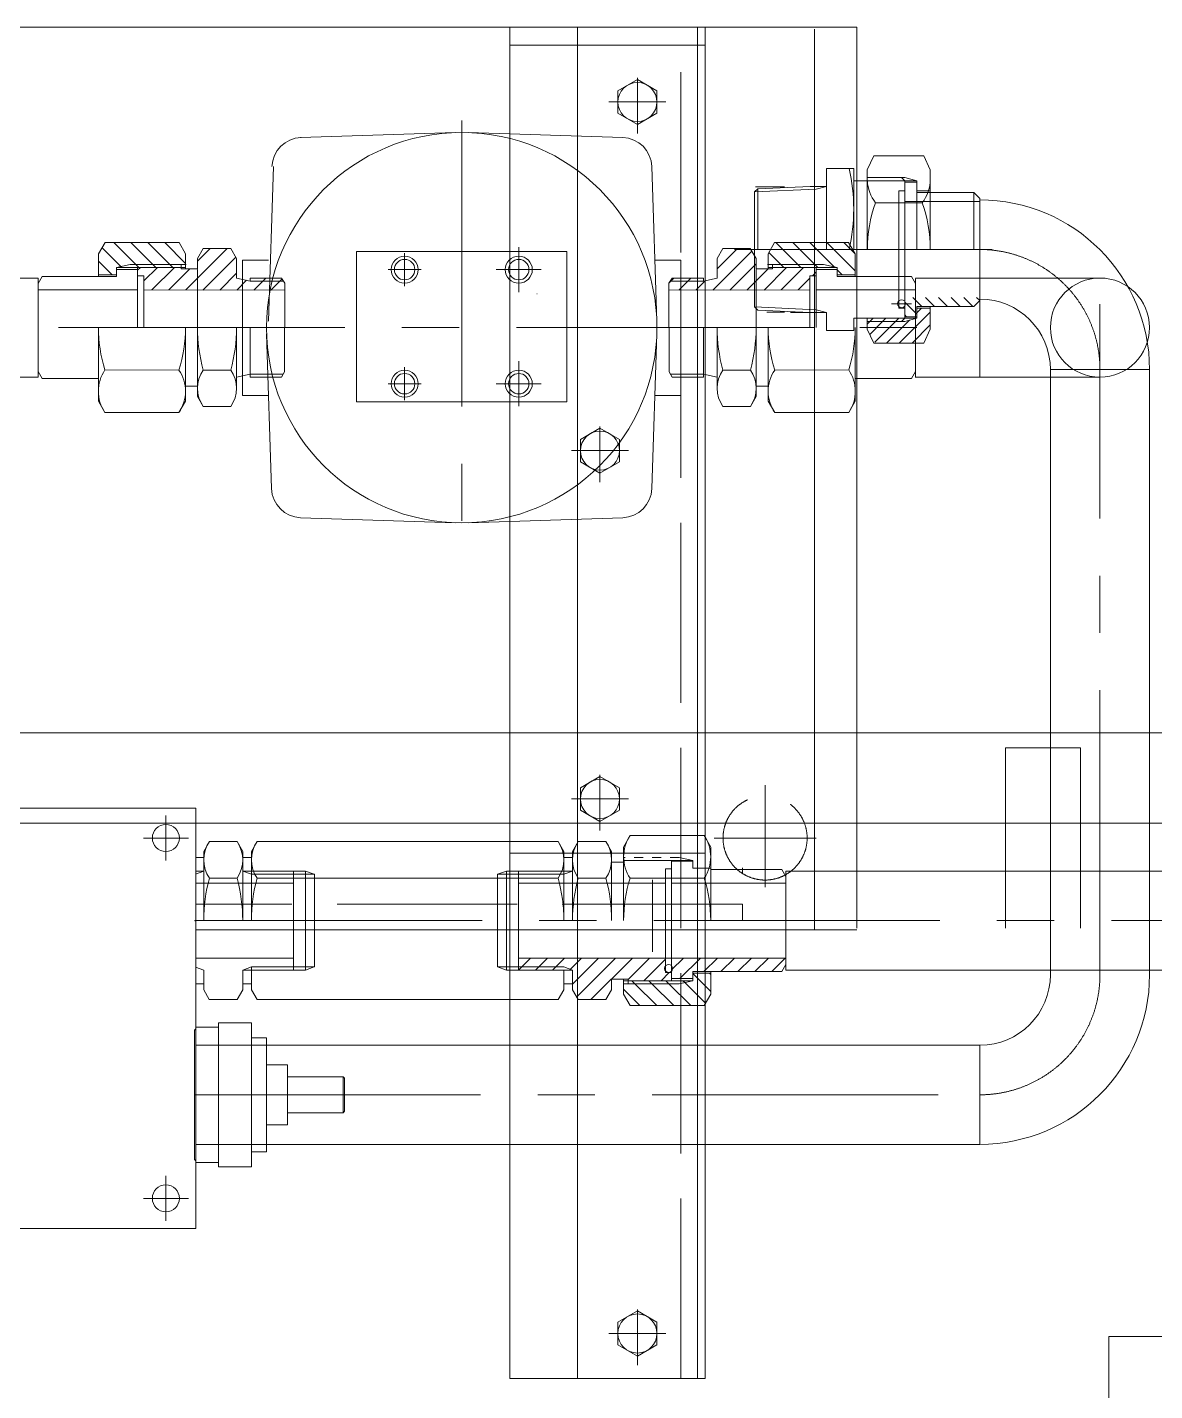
# Model space of a CAD drawing. Header units: millimetres. Extents: x 1925 to 561113, y 7411 to 433459.
# Drawn here: x 481326 to 490860, y 312035 to 323568 of the extents above; entities that cross this region are included whole.
import ezdxf

# ---------------------------------------------------------------- set-up
doc = ezdxf.new("R2010")
doc.units = ezdxf.units.MM
doc.header["$LTSCALE"] = 25.4
for name, pattern in [('ACAD_ISO02W100', [15, 12, -3]), ('CENTER', [50.8, 31.75, -6.35, 6.35, -6.35]), ('EB_DASH', [6, 3, -3]), ('EB_DASHDOT', [39, 30, -3, 3, -3])]:
    doc.linetypes.add(name, pattern=pattern)
for name, color, linetype, lineweight in [('CAXA0', 7, 'Continuous', 5), ('CAXA1', 5, 'CENTER', 5), ('CAXA3', 7, 'Continuous', 5), ('虚线', 6, 'ACAD_ISO02W100', 5)]:
    doc.layers.add(name, color=color, linetype=linetype, lineweight=lineweight)

msp = doc.modelspace()

# ---------------------------------------------------------------- linework, layer by layer
at = {"color": 7, "lineweight": 5}
for p, q in [((470407.56, 323568.08), (488339.93, 323568.08)), ((485406.23, 312138.1), (485406.23, 323568.08)), ((485977.73, 323568.08), (485977.73, 312138.1)), ((486993.73, 323568.08), (486993.73, 312138.1)), ((487057.23, 312138.1), (487057.23, 323568.08)), ((487984.33, 315932.82), (487984.33, 323552.8)), ((488339.93, 315948.1), (488339.93, 323568.08)), ((485406.23, 323415.68), (487057.23, 323415.68)), ((488428.83, 322361.63), (488484.22, 322480.42)), ((488484.22, 322480.42), (488906.83, 322480.42)), ((488962.23, 322361.63), (488906.83, 322480.42)), ((488314.53, 322374.28), (488085.93, 322374.28)), ((488085.93, 322374.28), (488085.93, 321688.49)), ((488314.53, 322374.28), (488314.53, 321688.49)), ((488428.83, 321688.49), (488428.83, 322361.63)), ((488962.23, 322361.63), (488962.23, 321688.49)), ((488314.53, 322270.14), (488430.35, 322270.14)), ((488746.33, 322270.14), (488718.39, 322298.08)), ((487476.33, 322174.81), (487502.95, 322201.44)), ((487476.33, 321202.16), (487476.33, 322174.81)), ((487502.95, 322201.44), (487946.94, 322221.88)), ((487502.95, 322201.44), (487502.95, 321688.49)), ((487946.94, 322221.88), (488085.93, 322221.88)), ((489330.53, 322171.08), (488962.23, 322171.08)), ((489330.53, 322171.08), (489330.53, 321688.49)), ((489381.32, 322120.28), (489330.53, 322171.08)), ((489381.32, 320608.55), (489381.32, 322120.28)), ((488498.94, 322084.39), (488893.64, 322084.39)), ((481928.32, 321651.43), (481984.01, 321747.69)), ((481984.01, 321747.69), (482609.41, 321747.12)), ((482664.92, 321650.77), (482609.41, 321747.12)), ((482766.49, 321612.36), (482814.95, 321696.14)), ((482814.95, 321696.14), (483048.37, 321695.93)), ((483096.69, 321612.07), (483048.37, 321695.93)), ((484110.85, 321670.56), (485888.85, 321670.56)), ((484110.85, 320400.56), (484110.85, 321670.56)), ((485888.85, 321670.56), (485888.85, 320400.56)), ((487158.79, 321612.07), (487207.11, 321695.93)), ((487440.52, 321696.14), (487207.11, 321695.93)), ((487488.99, 321612.36), (487440.52, 321696.14)), ((487590.56, 321650.77), (487646.07, 321747.12)), ((488271.47, 321747.69), (487646.07, 321747.12)), ((488327.15, 321651.43), (488271.47, 321747.69)), ((488696.29, 321193.19), (488696.29, 321688.49)), ((488746.33, 321106.83), (488746.33, 321688.49)), ((481928.32, 321651.43), (481928.15, 321460.72)), ((482626.74, 321561.69), (482626.71, 321523.59)), ((482664.92, 321650.77), (482664.81, 321523.56)), ((482766.49, 321612.36), (482766.41, 321523.46)), ((483096.69, 321612.07), (483096.54, 321446.97)), ((487158.79, 321612.07), (487158.94, 321446.97)), ((487488.99, 321612.36), (487489.07, 321523.46)), ((487590.56, 321650.77), (487590.67, 321523.56)), ((487628.74, 321561.69), (487628.77, 321523.59)), ((488327.15, 321651.43), (488327.33, 321460.72)), ((476721.03, 321446.86), (481418.62, 321446.86)), ((481418.62, 321446.86), (481417.86, 320608.67)), ((481418.58, 321401.99), (481452.86, 321461.26)), ((481452.8, 321461.14), (482080.55, 321460.58)), ((481928.16, 321473.42), (482080.56, 321473.28)), ((482080.62, 321536.78), (482080.55, 321460.58)), ((482080.6, 321519), (482258.4, 321518.84)), ((482080.62, 321536.78), (482664.82, 321536.26)), ((482258.42, 321536.62), (482257.96, 321028.62)), ((482258.36, 321466.77), (482311.7, 321466.72)), ((482311.7, 321466.72), (482311.3, 321028.57)), ((482626.71, 321523.59), (482766.41, 321523.46)), ((482766.4, 321518.84), (482765.96, 321028.62)), ((483210.81, 321421.47), (483096.54, 321446.97)), ((483210.84, 321446.87), (483210.81, 321421.47)), ((483210.84, 321446.87), (483477.51, 321446.63)), ((483502.9, 321402.57), (483477.2, 321447.17)), ((486752.58, 321402.57), (486778.28, 321447.17)), ((487044.64, 321446.87), (486777.96, 321446.63)), ((487044.64, 321446.87), (487044.66, 321421.47)), ((487044.66, 321421.47), (487158.94, 321446.97)), ((487628.77, 321523.59), (487489.07, 321523.46)), ((487489.08, 321518.84), (487489.52, 321028.62)), ((488174.86, 321536.78), (487590.66, 321536.26)), ((487997.12, 321466.77), (487943.78, 321466.72)), ((487943.78, 321466.72), (487944.17, 321028.57)), ((487997.06, 321536.62), (487997.51, 321028.62)), ((488174.87, 321519), (487997.07, 321518.84)), ((488174.86, 321536.78), (488174.93, 321460.58)), ((488327.31, 321473.42), (488174.92, 321473.28)), ((488802.68, 321461.14), (488174.93, 321460.58)), ((488836.9, 321401.99), (488802.62, 321461.26)), ((488836.87, 321442.5), (488837.62, 320604.31)), ((490397.32, 321446.75), (488837.57, 321446.75)), ((481418.53, 321346.87), (482258.25, 321346.12)), ((482311.59, 321346.07), (483502.84, 321345)), ((483502.9, 321402.57), (483502.22, 320652.44)), ((486752.58, 321402.57), (486753.25, 320652.44)), ((487943.89, 321346.07), (486752.63, 321345)), ((488836.95, 321346.87), (487997.23, 321346.12)), ((487476.33, 321202.16), (487502.95, 321175.53)), ((488847.93, 321106.83), (488847.93, 321205.89)), ((489330.53, 321205.89), (488847.93, 321205.89)), ((488962.23, 321015.34), (488962.23, 321205.89)), ((489381.32, 321256.69), (489330.53, 321205.89)), ((487502.95, 321175.53), (487946.94, 321155.09)), ((487781.13, 321155.09), (488085.93, 321155.09)), ((487946.94, 321155.09), (488085.93, 321155.09)), ((488085.93, 321002.69), (488085.93, 321155.09)), ((488314.53, 321002.69), (488314.53, 321106.83)), ((488314.53, 321106.83), (488428.83, 321106.83)), ((488428.83, 321015.34), (488428.83, 321106.83)), ((488696.29, 321193.19), (488746.33, 321193.19)), ((488746.33, 321106.83), (488718.39, 321078.89)), ((488746.33, 321119.53), (488847.93, 321119.53)), ((488847.93, 321193.19), (488962.23, 321193.19)), ((488847.93, 321193.19), (488962.23, 321193.19)), ((481927.76, 321028.92), (481927.2, 320406.4)), ((482663.8, 320405.74), (482664.36, 321028.26)), ((482765.44, 320443.97), (482765.96, 321028.17)), ((483096.16, 321027.87), (483095.7, 320514.16)), ((483210.46, 321027.77), (483210.08, 320608.67)), ((487045.02, 321027.77), (487045.39, 320608.67)), ((487159.32, 321027.87), (487159.78, 320514.16)), ((487984.33, 321028.09), (487381.74, 321028.09)), ((487490.04, 320443.97), (487489.52, 321028.17)), ((487591.67, 320405.74), (487591.12, 321028.26)), ((488314.53, 321002.69), (488085.93, 321002.69)), ((488327.71, 321028.92), (488328.27, 320406.4)), ((488428.83, 321078.89), (488746.33, 321078.89)), ((488428.83, 321015.34), (488484.22, 320896.55)), ((488962.23, 321015.34), (488906.83, 320896.55)), ((488484.22, 320896.55), (488906.83, 320896.55)), ((481417.91, 320656.98), (481452.15, 320597.55)), ((481983.04, 320669.46), (482608.44, 320668.9)), ((482814.03, 320668.71), (483047.44, 320668.5)), ((483210.11, 320634.07), (483095.78, 320608.77)), ((483502.22, 320652.44), (483476.44, 320607.88)), ((486753.25, 320652.44), (486779.03, 320607.88)), ((487045.37, 320634.07), (487159.69, 320608.77)), ((487441.45, 320668.71), (487208.03, 320668.5)), ((488272.44, 320669.46), (487647.04, 320668.9)), ((488837.57, 320656.98), (488803.33, 320597.55)), ((489978.22, 320672.49), (490816.42, 320672.49)), ((489978.22, 315541.83), (489978.22, 320672.49)), ((490816.42, 315541.83), (490816.42, 320672.49)), ((476721.3, 320608.67), (481417.86, 320608.67)), ((481452.15, 320597.55), (481927.38, 320597.12)), ((482663.92, 320532.96), (482765.52, 320532.87)), ((483210.08, 320608.67), (483476.76, 320608.43)), ((487045.39, 320608.67), (486778.72, 320608.43)), ((487591.56, 320532.96), (487489.96, 320532.87)), ((488803.33, 320597.55), (488328.1, 320597.12)), ((490397.32, 320608.55), (488837.57, 320608.55)), ((481927.2, 320406.4), (481982.72, 320310.05)), ((482663.8, 320405.74), (482608.12, 320309.49)), ((482765.44, 320443.97), (482813.76, 320360.1)), ((484110.85, 320400.56), (485888.85, 320400.56)), ((487490.04, 320443.97), (487441.72, 320360.1)), ((487591.67, 320405.74), (487647.36, 320309.49)), ((488328.27, 320406.4), (488272.76, 320310.05)), ((481982.72, 320310.05), (482608.12, 320309.49)), ((482813.76, 320360.1), (483047.17, 320359.89)), ((487441.72, 320360.1), (487208.31, 320359.89)), ((488272.76, 320310.05), (487647.36, 320309.49)), ((505091.2, 317599.23), (468261.27, 317599.23)), ((490232.23, 317472.23), (489597.23, 317472.23)), ((489597.23, 317218.23), (489597.23, 317472.23)), ((490232.23, 317218.23), (490232.23, 317472.23)), ((479323.14, 316964.02), (482752.18, 316964.02)), ((482752.18, 316011.56), (482752.18, 316964.02)), ((505091.2, 316837.23), (477486.79, 316837.23)), ((486368.89, 316634.08), (486424.49, 316730.39)), ((487049.89, 316730.39), (486424.49, 316730.39)), ((487105.49, 316634.08), (487049.89, 316730.39)), ((482817.98, 316595.77), (482866.37, 316679.59)), ((482817.98, 316011.57), (482817.98, 316595.77)), ((482817.98, 316595.77), (482817.98, 316430.67)), ((482817.98, 316011.48), (482817.98, 316595.77)), ((482866.37, 316679.59), (483099.79, 316679.59)), ((483148.18, 316595.77), (483099.79, 316679.59)), ((483148.18, 316011.48), (483148.18, 316595.77)), ((483148.18, 316506.87), (483148.18, 316595.77)), ((483148.18, 316595.77), (483148.18, 316011.57)), ((483148.18, 316011.48), (483148.18, 316595.77)), ((483221.13, 316595.77), (483269.52, 316679.59)), ((483221.13, 316011.57), (483221.13, 316595.77)), ((483221.13, 316595.77), (483221.13, 316430.67)), ((483221.13, 316011.48), (483221.13, 316595.77)), ((483269.52, 316679.59), (485815.04, 316679.59)), ((485406.23, 316583.1), (487057.23, 316583.1)), ((485863.44, 316595.77), (485815.04, 316679.59)), ((485863.44, 316011.48), (485863.44, 316595.77)), ((485863.44, 316595.77), (485863.44, 316011.57)), ((485863.44, 316506.87), (485863.44, 316595.77)), ((485937.09, 316595.77), (485985.49, 316679.59)), ((485937.09, 316595.77), (485937.09, 316430.67)), ((485937.09, 316011.57), (485937.09, 316595.77)), ((486218.9, 316679.59), (485985.49, 316679.59)), ((486267.29, 316595.77), (486218.9, 316679.59)), ((486267.29, 316011.48), (486267.29, 316595.77)), ((486267.29, 316506.87), (486267.29, 316595.77)), ((486267.29, 316595.77), (486267.29, 316011.57)), ((486368.89, 316506.87), (486368.89, 316634.08)), ((486368.89, 316634.08), (486368.89, 316011.57)), ((487105.49, 316634.08), (487105.49, 316443.37)), ((487105.49, 316011.57), (487105.49, 316634.08)), ((482752.18, 316544.87), (482818.69, 316544.87)), ((483147.47, 316544.87), (483221.84, 316544.87)), ((485863.44, 316544.87), (485937.81, 316544.87)), ((485863.44, 316011.48), (485863.44, 316544.87)), ((486368.89, 316506.87), (486267.29, 316506.87)), ((482749.92, 316405.18), (482817.98, 316430.67)), ((482749.92, 316405.18), (482752.18, 316405.18)), ((482752.18, 316430.65), (482817.98, 316430.65)), ((483099.79, 316370.98), (482866.37, 316370.98)), ((483148.18, 316430.58), (483221.13, 316403.08)), ((485815.04, 316370.98), (483269.52, 316370.98)), ((485863.44, 316430.58), (485937.09, 316430.58)), ((486218.9, 316370.98), (485985.49, 316370.98)), ((487049.89, 316370.98), (486424.49, 316370.98)), ((487706.26, 316443.37), (487105.49, 316443.37)), ((487740.49, 316384.07), (487706.26, 316443.37)), ((487740.49, 315592.48), (487740.49, 316430.68)), ((482752.18, 313408.02), (482752.18, 316011.59)), ((483576.73, 315592.38), (483576.73, 316011.48)), ((483679.04, 315592.3), (483679.04, 316011.65)), ((483755.24, 315619.87), (483755.24, 316011.65)), ((485302.12, 315619.87), (485302.12, 316011.48)), ((485378.32, 315592.3), (485378.32, 316011.48)), ((485479.92, 315592.3), (485479.92, 316011.48)), ((486721.95, 315573.42), (486721.95, 316011.57)), ((486775.29, 315521.35), (486775.29, 316011.57)), ((486775.29, 315503.57), (486775.29, 316011.57)), ((482752.18, 315932.82), (488339.93, 315932.82)), ((483576.73, 315693.98), (482752.18, 315693.98)), ((487689.69, 315693.98), (485479.92, 315693.98)), ((487740.49, 315694.07), (486775.29, 315694.07)), ((482749.94, 315617.78), (482752.18, 315617.78)), ((482749.94, 315617.78), (482817.98, 315592.38)), ((482817.98, 315427.28), (482817.98, 315592.38)), ((482817.98, 315592.38), (482817.98, 315427.37)), ((483148.18, 315592.38), (483221.13, 315619.87)), ((483148.18, 315427.37), (483148.18, 315592.38)), ((483148.18, 315427.37), (483148.18, 315592.38)), ((483221.13, 315427.19), (483221.13, 315619.87)), ((483679.04, 315592.3), (483753.58, 315619.87)), ((485863.44, 315619.87), (485937.09, 315592.38)), ((485863.44, 315592.38), (485937.09, 315592.38)), ((485863.44, 315427.37), (485863.44, 315592.38)), ((485937.09, 315427.37), (485937.09, 315592.47)), ((486775.29, 315573.42), (486721.95, 315573.42)), ((486953.09, 315503.57), (486953.09, 315579.77)), ((487706.26, 315579.77), (486953.09, 315579.77)), ((487105.49, 315567.07), (486953.09, 315567.07)), ((487105.49, 315389.05), (487105.49, 315579.77)), ((487740.49, 315639.06), (487706.26, 315579.77)), ((482752.18, 315478.08), (482817.98, 315478.08)), ((483148.18, 315478.08), (483221.84, 315478.08)), ((485863.44, 315478.08), (485937.09, 315478.08)), ((486406.99, 315516.27), (486267.29, 315516.27)), ((486267.29, 315427.37), (486267.29, 315516.27)), ((486368.89, 315389.05), (486368.89, 315516.27)), ((486953.09, 315503.57), (486368.89, 315503.57)), ((486406.99, 315478.17), (486406.99, 315516.27)), ((486953.09, 315521.35), (486775.29, 315521.35)), ((482817.98, 315427.28), (482865.27, 315343.37)), ((482865.27, 315343.37), (483099.79, 315343.37)), ((482866.37, 315343.37), (483099.79, 315343.37)), ((483148.18, 315427.37), (483099.79, 315343.37)), ((483221.13, 315427.19), (483269.52, 315343.37)), ((483269.52, 315343.37), (485815.04, 315343.37)), ((483269.52, 315343.37), (484724.34, 315343.37)), ((485863.44, 315427.37), (485815.04, 315343.55)), ((485937.09, 315427.37), (485985.49, 315343.55)), ((486218.9, 315343.55), (485985.49, 315343.55)), ((486267.29, 315427.37), (486218.9, 315343.55)), ((486368.89, 315389.05), (486424.49, 315292.75)), ((487105.49, 315389.05), (487049.89, 315292.75)), ((487049.89, 315292.75), (486424.49, 315292.75)), ((482739.48, 315084.35), (482752.18, 315097.05)), ((482739.48, 313992.16), (482739.48, 315084.35)), ((483222.08, 315147.85), (482942.68, 315147.85)), ((482942.68, 313928.66), (482942.68, 315147.85)), ((483222.08, 313928.66), (483222.08, 315147.85)), ((483349.08, 315020.85), (483222.08, 315020.85)), ((483349.08, 314055.66), (483349.08, 315020.85)), ((482752.18, 314957.42), (489381.32, 314957.42)), ((489381.32, 314119.22), (489381.32, 314957.42)), ((483526.88, 314792.25), (483349.08, 314792.25)), ((483526.88, 314284.26), (483526.88, 314792.25)), ((483996.77, 314690.65), (483526.88, 314690.65)), ((483996.77, 314385.86), (483996.77, 314690.65)), ((483996.77, 314690.65), (484009.47, 314677.95)), ((484009.47, 314398.56), (484009.47, 314677.95)), ((483996.77, 314385.86), (484009.47, 314398.56)), ((483526.88, 314284.26), (483349.08, 314284.26)), ((483996.77, 314385.86), (483526.88, 314385.86)), ((482752.18, 314119.22), (489381.32, 314119.22)), ((483349.08, 314055.66), (483222.08, 314055.66)), ((482739.48, 313992.16), (482752.18, 313979.46)), ((483222.08, 313928.66), (482942.68, 313928.66)), ((480389.94, 313408.02), (482752.18, 313408.02)), ((490472.29, 312493.71), (494663.28, 312493.71)), ((490472.29, 309445.72), (490472.29, 312493.71)), ((485406.23, 312138.1), (487057.23, 312138.1))]:
    msp.add_line(p, q, dxfattribs=at)
for centre, radius in [((484517.25, 321518.16), 114.3), ((484517.25, 321518.16), 86.36), ((485482.45, 321518.16), 114.3), ((485482.45, 321518.16), 86.36), ((490397.32, 321027.65), 419.1), ((488719.64, 321229.38), 33.65), ((484517.25, 320552.96), 114.3), ((484517.25, 320552.96), 86.36), ((485482.45, 320552.96), 114.3), ((485482.45, 320552.96), 86.36), ((482498.18, 316710.02), 114.3), ((486749.51, 315606.8), 33.65), ((482498.18, 313662.02), 114.3)]:
    msp.add_circle(centre, radius, dxfattribs=at)
for centre, radius, start, end in [((486752.43, 322031.39), 1562.1, 347.319617, 12.680383), ((488750.5, 322282.4), 320.15, 182.194672, 218.207805), ((488642.07, 322282.4), 320.15, 321.792195, 359.999999), ((489607.55, 321688.44), 1177.2, 160.345585, 179.997752), ((487785.03, 321688.44), 1177.2, 0, 19.652167), ((483117.19, 321027.85), 1189.43, 179.948565, 197.536519), ((481474.93, 321029.32), 1189.43, 342.360611, 359.948565), ((484124.79, 321026.95), 1358.83, 179.948565, 195.285739), ((481737.33, 321029.09), 1358.83, 344.611392, 359.948565), ((488518.15, 321029.09), 1358.83, 180.051435, 195.388608), ((486130.69, 321026.95), 1358.83, 344.714261, 0.051435), ((488780.54, 321029.32), 1189.43, 180.051435, 197.639389), ((487138.28, 321027.85), 1189.43, 342.463481, 0.051435), ((482245.49, 320489.52), 318.21, 145.564318, 214.332813), ((482345.67, 320489.43), 318.21, 325.564318, 34.332813), ((483035.7, 320514.21), 270.2, 145.123382, 214.773748), ((482825.5, 320514.4), 270.2, 325.123382, 34.773748), ((487429.98, 320514.4), 270.2, 145.226252, 214.876618), ((487219.78, 320514.21), 270.2, 325.226252, 34.876618), ((487909.81, 320489.43), 318.21, 145.667187, 214.435682), ((488009.99, 320489.52), 318.21, 325.667187, 34.435682), ((486687.1, 316550.68), 318.21, 145.615753, 214.384247), ((486787.28, 316550.68), 318.21, 325.615753, 34.384247), ((483088.18, 316525.28), 270.2, 145.174817, 214.825183), ((482877.98, 316525.28), 270.2, 325.174817, 34.825183), ((483491.33, 316525.28), 270.2, 145.174817, 214.825183), ((485593.23, 316525.28), 270.2, 325.174817, 34.825183), ((486207.3, 316525.28), 270.2, 145.174817, 214.825183), ((485997.09, 316525.28), 270.2, 325.174817, 34.825183), ((484176.81, 316011.57), 1358.83, 164.662826, 180), ((481789.35, 316011.57), 1358.83, 0, 15.337174), ((484579.96, 316011.57), 1358.83, 164.662826, 180), ((484504.6, 316011.57), 1358.83, 0, 15.337174), ((487295.93, 316011.57), 1358.83, 164.662826, 180), ((484908.46, 316011.57), 1358.83, 0, 15.337174), ((487558.32, 316011.57), 1189.43, 162.412046, 180), ((485916.06, 316011.57), 1189.43, 0, 17.587954), ((489381.32, 315554.32), 596.9, 270, 0), ((489381.32, 315554.32), 1435.1, 270, 0)]:
    msp.add_arc(centre, radius, start, end, dxfattribs=at)
msp.add_point((482744.32, 316011.48), dxfattribs=at)
msp.add_point((482744.32, 316011.48), dxfattribs=at)
at = {"layer": 'CAXA0', "color": 7, "lineweight": 5}
for p, q in [((486485.73, 323126.69), (486320.63, 323031.37)), ((486650.83, 323031.37), (486485.73, 323126.69)), ((486320.63, 322840.73), (486320.63, 323031.37)), ((486650.83, 322840.73), (486650.83, 323031.37)), ((486320.63, 322840.73), (486485.73, 322745.41)), ((486485.73, 322745.41), (486650.83, 322840.73)), ((486168.23, 320177.52), (486003.13, 320082.2)), ((486333.33, 320082.2), (486168.23, 320177.52)), ((486003.13, 319891.56), (486003.13, 320082.2)), ((486333.33, 319891.56), (486333.33, 320082.2)), ((486003.13, 319891.56), (486168.23, 319796.24)), ((486168.23, 319796.24), (486333.33, 319891.56)), ((486168.23, 317231.14), (486003.13, 317135.82)), ((486333.33, 317135.82), (486168.23, 317231.14)), ((486003.13, 316945.18), (486003.13, 317135.82)), ((486333.33, 316945.18), (486333.33, 317135.82)), ((486003.13, 316945.18), (486168.23, 316849.86)), ((486168.23, 316849.86), (486333.33, 316945.18)), ((486485.73, 312709.74), (486320.63, 312614.42)), ((486650.83, 312614.42), (486485.73, 312709.74)), ((486320.63, 312423.78), (486320.63, 312614.42)), ((486650.83, 312423.78), (486650.83, 312614.42)), ((486320.63, 312423.78), (486485.73, 312328.46)), ((486485.73, 312328.46), (486650.83, 312423.78))]:
    msp.add_line(p, q, dxfattribs=at)
at = {"layer": 'CAXA0', "color": 7, "linetype": 'Continuous', "lineweight": 5}
for p, q in [((481958.5, 321703.6), (482116.98, 321544.83)), ((482058.11, 321747.62), (482243.37, 321562.03)), ((482201.8, 321747.49), (482387.05, 321561.9)), ((482345.48, 321747.36), (482530.73, 321561.78)), ((482489.16, 321747.23), (482664.85, 321571.23)), ((483017.37, 321695.96), (482666.54, 321345.75)), ((482873.69, 321696.09), (482766.47, 321589.06)), ((487453.42, 321673.85), (487124.32, 321345.34)), ((487331.84, 321696.04), (487158.87, 321523.38)), ((487597.63, 321663.04), (487698.74, 321561.75)), ((487657.24, 321747.13), (487842.16, 321561.88)), ((487800.67, 321747.26), (487985.59, 321562.01)), ((487944.09, 321747.39), (488148.51, 321542.61)), ((488087.52, 321747.52), (488327.28, 321507.33)), ((488230.95, 321747.65), (488327.16, 321651.27)), ((481928.27, 321590.07), (482044.82, 321473.31)), ((482116.98, 321544.83), (482125.06, 321536.74)), ((482243.37, 321562.03), (482268.74, 321536.61)), ((482387.05, 321561.9), (482412.43, 321536.48)), ((482530.73, 321561.78), (482556.11, 321536.35)), ((483089.55, 321624.45), (482810.22, 321345.63)), ((487489.03, 321565.84), (487268.26, 321345.47)), ((487698.74, 321561.75), (487724.07, 321536.38)), ((487842.16, 321561.88), (487867.49, 321536.5)), ((487985.59, 321562.01), (488010.92, 321536.63)), ((488148.51, 321542.61), (488154.35, 321536.76)), ((482282.47, 321536.6), (482258.4, 321512.57)), ((482426.16, 321536.47), (482311.66, 321422.18)), ((482569.84, 321536.34), (482379.17, 321346.01)), ((482700.81, 321523.52), (482522.85, 321345.88)), ((483096.57, 321487.91), (482953.9, 321345.5)), ((483180.58, 321428.21), (483097.59, 321345.37)), ((483342.96, 321446.75), (483317.54, 321421.37)), ((483480.85, 321440.83), (483461.22, 321421.24)), ((486794.37, 321446.64), (486768.9, 321421.22)), ((486938.31, 321446.77), (486912.84, 321421.35)), ((487590.48, 321523.56), (487412.2, 321345.6)), ((487747.16, 321536.4), (487556.15, 321345.72)), ((487891.1, 321536.53), (487700.09, 321345.85)), ((487943.8, 321445.57), (487844.03, 321345.98)), ((487997.09, 321498.77), (487965.01, 321466.74)), ((488174.88, 321516.2), (488217.68, 321473.32)), ((483317.54, 321421.37), (483241.27, 321345.24)), ((483461.22, 321421.24), (483384.95, 321345.11)), ((486768.9, 321421.22), (486755.78, 321408.12)), ((486912.84, 321421.35), (486836.44, 321345.08)), ((487060.26, 321424.95), (486980.38, 321345.21)), ((488688.35, 321229.38), (488686.06, 321231.67)), ((488721.93, 321195.8), (488719.64, 321198.09)), ((488847.93, 321141.65), (488752.38, 321237.2)), ((488891.45, 321205.89), (488815.25, 321282.09)), ((488999.21, 321205.89), (488923.01, 321282.09)), ((489106.98, 321205.89), (489030.78, 321282.09)), ((489214.74, 321205.89), (489138.54, 321282.09)), ((489322.5, 321205.89), (489246.3, 321282.09)), ((489380.39, 321255.76), (489354.06, 321282.09)), ((488479.55, 321106.83), (488451.61, 321078.89)), ((488587.32, 321106.83), (488559.38, 321078.89)), ((488785.74, 321089.73), (488592.56, 320896.55)), ((488695.08, 321106.83), (488667.14, 321078.89)), ((488962.23, 321158.45), (488700.33, 320896.55)), ((488762.28, 321119.53), (488746.33, 321135.49)), ((488889.2, 321193.19), (488847.93, 321151.91)), ((488451.61, 321078.89), (488428.83, 321056.1)), ((488559.38, 321078.89), (488453.35, 320972.86)), ((488667.14, 321078.89), (488492.8, 320904.54)), ((488962.23, 321050.68), (488808.09, 320896.55)), ((485581.17, 315693.98), (485504.9, 315617.7)), ((485724.86, 315693.98), (485648.58, 315617.7)), ((485868.54, 315693.98), (485792.27, 315617.7)), ((486012.22, 315693.98), (485919.47, 315601.23)), ((486155.91, 315693.98), (485937.09, 315475.17)), ((486299.59, 315693.98), (485972.19, 315366.58)), ((486443.27, 315693.98), (486092.85, 315343.55)), ((486586.96, 315693.98), (486406.99, 315514.01)), ((486721.95, 315685.29), (486540.23, 315503.57)), ((486874.42, 315694.07), (486775.29, 315594.94)), ((487018.1, 315694.07), (486845.38, 315521.35)), ((487161.78, 315694.07), (487047.48, 315579.77)), ((487305.47, 315694.07), (487191.17, 315579.77)), ((487449.15, 315694.07), (487334.85, 315579.77)), ((487592.84, 315694.07), (487478.54, 315579.77)), ((487736.52, 315694.07), (487622.22, 315579.77)), ((485504.9, 315617.7), (485479.92, 315592.73)), ((485648.58, 315617.7), (485623.18, 315592.3)), ((485792.27, 315617.7), (485766.87, 315592.3)), ((486755.2, 315573.42), (486685.35, 315503.57)), ((486953.09, 315564.92), (487105.49, 315412.52)), ((487094.63, 315567.07), (487105.49, 315556.21)), ((486368.89, 315430.7), (486506.85, 315292.75)), ((486439.71, 315503.57), (486465.11, 315478.17)), ((486465.11, 315478.17), (486650.53, 315292.75)), ((486583.4, 315503.57), (486608.8, 315478.17)), ((486608.8, 315478.17), (486794.22, 315292.75)), ((486727.08, 315503.57), (486752.48, 315478.17)), ((486752.48, 315478.17), (486937.9, 315292.75)), ((486870.76, 315503.57), (486885.74, 315488.59)), ((486885.74, 315488.59), (487061.49, 315312.84))]:
    msp.add_line(p, q, dxfattribs=at)
at = {"layer": 'CAXA0', "color": 7, "lineweight": 5}
for centre in [(486485.73, 322936.05), (486168.23, 319986.88), (486168.23, 317040.5), (486485.73, 312519.1)]:
    msp.add_circle(centre, 165.1, dxfattribs=at)
at = {"layer": 'CAXA1', "linetype": 'EB_DASHDOT', "lineweight": 5}
for p, q in [((486485.73, 323139.34), (486485.73, 322669.21)), ((486244.43, 322936.05), (486727.03, 322936.05)), ((486168.23, 320190.18), (486168.23, 319720.04)), ((485926.93, 319986.88), (486409.53, 319986.88)), ((486168.23, 317243.79), (486168.23, 316773.66)), ((485926.93, 317040.5), (486409.53, 317040.5)), ((486485.73, 312722.4), (486485.73, 312252.26)), ((486244.43, 312519.1), (486727.03, 312519.1))]:
    msp.add_line(p, q, dxfattribs=at)
at = {"layer": 'CAXA1', "linetype": 'CENTER', "lineweight": 5, "ltscale": 3}
for p, q in [((484999.85, 322779.48), (484999.85, 319163.51)), ((484517.25, 321378.46), (484517.25, 321657.86)), ((485482.45, 321708.66), (485482.45, 321327.66)), ((489484.71, 321688.49), (487305.54, 321688.49)), ((488804.1, 321688.49), (488635.19, 321688.49)), ((484377.55, 321518.16), (484656.95, 321518.16)), ((485291.95, 321518.16), (485672.95, 321518.16)), ((485342.75, 321518.16), (485622.15, 321518.16)), ((485634.63, 321314.54), (485637.1, 321314.54)), ((488804.1, 321229.38), (488635.19, 321229.38)), ((490397.32, 315541.83), (490397.32, 321224.61)), ((473849.4, 321027.76), (489121.96, 321027.76)), ((485482.45, 320743.46), (485482.45, 320362.46)), ((484517.25, 320413.26), (484517.25, 320692.66)), ((484377.55, 320552.96), (484656.95, 320552.96)), ((485291.95, 320552.96), (485672.95, 320552.96)), ((485342.75, 320552.96), (485622.15, 320552.96)), ((487565.24, 317157.3), (487565.24, 316293.7)), ((482498.18, 316900.52), (482498.18, 316519.52)), ((482307.68, 316710.02), (482688.68, 316710.02)), ((487997.04, 316710.22), (487133.44, 316710.22)), ((482752.18, 316011.59), (506517.39, 316011.59)), ((482739.48, 314538.32), (489381.33, 314538.32)), ((482498.18, 313852.52), (482498.18, 313471.52)), ((482307.68, 313662.02), (482688.68, 313662.02))]:
    msp.add_line(p, q, dxfattribs=at)
for centre, start, end in [((489381.32, 320672.49), 0, 90.000024), ((489381.32, 315554.32), 270, 0.000004)]:
    msp.add_arc(centre, 1016, start, end, dxfattribs=at)
at = {"layer": 'CAXA3', "color": 7, "linetype": 'Continuous', "lineweight": 5}
for p, q in [((484946.58, 322677.79), (483637.64, 322635.53)), ((485053.12, 322677.79), (486362.06, 322635.53)), ((483364.99, 321080.92), (483407.25, 322389.86)), ((486649.99, 321080.92), (486607.73, 322389.86)), ((488339.93, 322270.14), (488847.93, 322270.14)), ((488847.93, 322270.14), (488746.33, 322298.08)), ((487730.33, 322219.55), (487483.08, 322219.55)), ((487996.32, 322198.76), (488085.93, 322221.88)), ((487996.32, 322198.76), (488085.93, 322221.88)), ((482194.88, 321562.08), (482080.62, 321536.78)), ((482194.88, 321562.08), (482670.3, 321561.65)), ((483366.44, 321597.37), (483145.65, 321597.37)), ((483145.65, 321597.37), (483145.65, 320454.37)), ((486633.26, 321597.37), (486854.05, 321597.37)), ((486854.05, 321597.37), (486854.05, 320454.37)), ((488060.6, 321562.08), (487585.17, 321561.65)), ((488060.6, 321562.08), (488174.86, 321536.78)), ((483210.81, 321421.47), (483492.16, 321421.21)), ((487044.66, 321421.47), (486763.32, 321421.21)), ((487730.33, 321157.43), (487580.29, 321157.43)), ((487996.32, 321178.21), (488085.93, 321155.09)), ((488339.93, 321106.83), (488847.93, 321106.83)), ((488847.93, 321106.83), (488746.33, 321078.89)), ((483349.71, 320974.38), (483391.97, 319665.44)), ((486649.99, 320974.38), (486607.73, 319665.44)), ((483210.11, 320634.07), (483491.45, 320633.81)), ((487045.37, 320634.07), (486764.03, 320633.81)), ((483366.44, 320454.37), (483145.65, 320454.37)), ((486633.26, 320454.37), (486854.05, 320454.37)), ((484946.58, 319377.51), (483637.64, 319419.77)), ((485053.12, 319377.51), (486362.06, 319419.77)), ((506441.27, 316430.68), (487740.49, 316430.68)), ((483148.18, 315592.38), (483679.24, 315592.38)), ((483221.13, 315619.87), (483755.24, 315619.87)), ((485378.32, 315592.3), (485302.12, 315619.87)), ((485302.12, 315619.87), (485863.44, 315619.87)), ((485378.12, 315592.38), (485937.09, 315592.38)), ((506441.27, 315592.48), (487740.49, 315592.48)), ((486838.86, 315478.17), (486368.89, 315478.17)), ((486838.86, 315478.17), (486953.09, 315503.57)), ((482942.68, 315109.75), (482752.18, 315109.75)), ((482942.68, 313966.76), (482752.18, 313966.76))]:
    msp.add_line(p, q, dxfattribs=at)
at = {"layer": 'CAXA3', "color": 7, "lineweight": 5}
for p, q in [((487476.33, 322174.81), (487996.32, 322198.76)), ((487476.33, 321202.16), (487996.32, 321178.21))]:
    msp.add_line(p, q, dxfattribs=at)
at = {"layer": 'CAXA3', "color": 7, "linetype": 'EB_DASH', "lineweight": 5}
msp.add_line((486838.86, 316544.97), (486368.89, 316544.97), dxfattribs=at)
at = {"layer": 'CAXA3', "color": 7, "linetype": 'Continuous', "lineweight": 5}
msp.add_circle((484999.85, 321027.65), 1651, dxfattribs=at)
for centre, radius, start, end in [((483648.9, 322381.76), 254, 91.746199, 178.048062), ((486353.86, 322381.66), 254, 1.849069, 88.150931), ((489381.32, 320672.49), 1435.1, 0, 90), ((489381.32, 320672.49), 596.9, 0, 90), ((483645.84, 319673.64), 254, 181.849069, 268.150931), ((486353.86, 319673.64), 254, 271.849069, 358.150931)]:
    msp.add_arc(centre, radius, start, end, dxfattribs=at)
at = {"layer": '虚线', "color": 7, "lineweight": 5, "ltscale": 5}
for p, q in [((486854.03, 312138.1), (486854.03, 323568.08)), ((488746.33, 322298.08), (488428.83, 322298.08)), ((488746.33, 321688.49), (488746.33, 322270.14)), ((488746.33, 322257.44), (488847.93, 322257.44)), ((488847.93, 322270.14), (488847.93, 321688.49)), ((488696.29, 322183.78), (488746.33, 322183.78)), ((488696.29, 321688.49), (488696.29, 322183.78)), ((488962.23, 322183.78), (488847.93, 322183.78)), ((488962.23, 322171.08), (488847.93, 322171.08)), ((488746.33, 322094.88), (489381.32, 322094.88)), ((489597.23, 315948.23), (489597.23, 317345.23)), ((490232.23, 317218.23), (490232.23, 315948.23)), ((486953.09, 316519.57), (486368.89, 316519.57)), ((486775.29, 316011.57), (486775.29, 316519.57)), ((486953.09, 316514.77), (486775.29, 316514.77)), ((486838.86, 316544.97), (486953.09, 316519.57)), ((486953.09, 316519.57), (486953.09, 316456.07)), ((483148.18, 316430.58), (483679.24, 316430.58)), ((483221.13, 316403.08), (483755.24, 316403.08)), ((483576.73, 316011.48), (483576.73, 316430.58)), ((483679.04, 316011.65), (483679.04, 316430.65)), ((483679.04, 316430.65), (483753.58, 316403.08)), ((483755.24, 316011.65), (483755.24, 316403.08)), ((485302.12, 316011.48), (485302.12, 316403.08)), ((485302.12, 316403.08), (485863.44, 316403.08)), ((485378.32, 316430.65), (485303.78, 316403.08)), ((485378.12, 316430.58), (485937.09, 316430.58)), ((485378.32, 316011.48), (485378.32, 316430.65)), ((485479.92, 316011.48), (485479.92, 316430.65)), ((485863.44, 316403.08), (485937.09, 316430.58)), ((486612.74, 315747.61), (486612.74, 316357.21)), ((486721.95, 316011.57), (486721.95, 316449.72)), ((486775.29, 316449.72), (486721.95, 316449.72)), ((487105.49, 316456.07), (486953.09, 316456.07)), ((487374.74, 316458.81), (487374.74, 316443.37)), ((487374.74, 316443.37), (487374.74, 316408.01)), ((483579.95, 316329.07), (482752.18, 316329.07)), ((486721.95, 316329.07), (485479.92, 316329.07)), ((487740.49, 316329.07), (486775.29, 316329.07)), ((487374.74, 316151.43), (482752.18, 316151.43)), ((487374.74, 316151.43), (487374.74, 316011.57))]:
    msp.add_line(p, q, dxfattribs=at)
msp.add_circle((487565.24, 316710.22), 355.6, dxfattribs=at)

doc.saveas('drawing.dxf')
